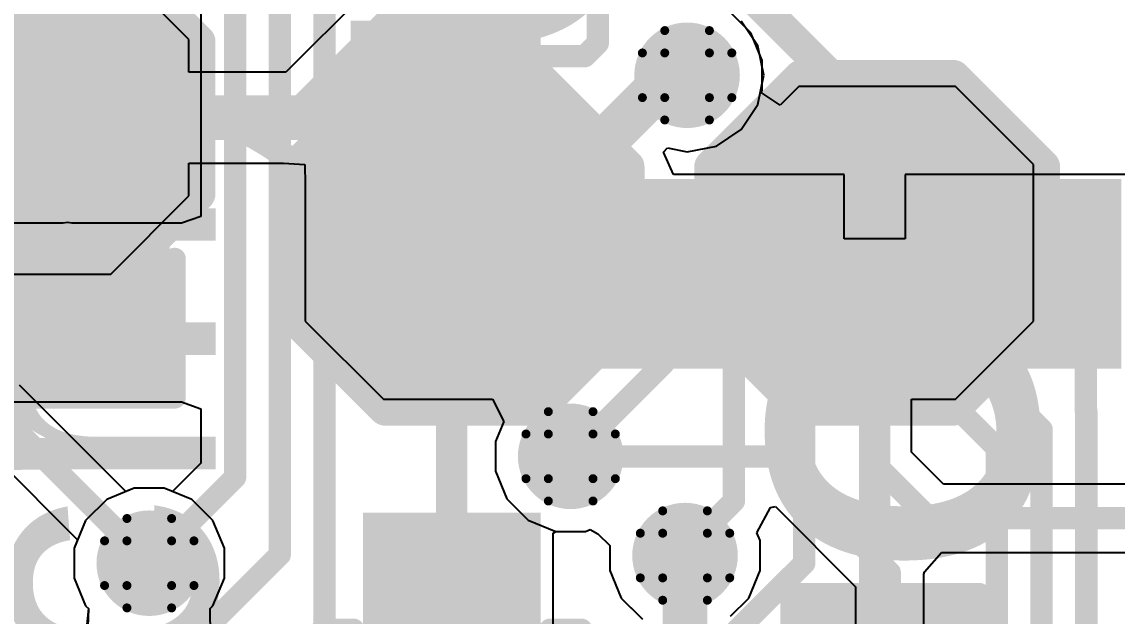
# Model space of a CAD drawing. Header units: inches. Extents: x -25 to 271, y -41 to 15.
# Drawn here: x 61.03 to 67.25, y -16.19 to -12.82 of the extents above; entities that cross this region are included whole.
import ezdxf

# ---------------------------------------------------------------- set-up
doc = ezdxf.new("R2010")
doc.units = ezdxf.units.IN
for name, color, linetype in [('Bottom Layer', 5, 'Continuous'), ('Bottom Overlay', 54, 'Continuous'), ('Bottom Paste', 16, 'Continuous'), ('Bottom Solder', 6, 'Continuous'), ('Dimensions', 6, 'Continuous'), ('Drill Drawing', 1, 'Continuous'), ('Top Glue Points', 56, 'Continuous'), ('Top Layer', 1, 'Continuous'), ('Top Overlay', 2, 'Continuous'), ('Top Paste', 8, 'Continuous'), ('Top Solder', 216, 'Continuous'), ('Via Holes', 16, 'Continuous')]:
    doc.layers.add(name, color=color, linetype=linetype)
doc.styles.add('Arial', font='', dxfattribs={"height": 0.2})
doc.styles.add('Arial_Bold', font='', dxfattribs={"height": 0.2})
doc.styles.get('Arial').set_extended_font_data('Arial')
doc.styles.get('Arial_Bold').set_extended_font_data('Arial', bold=True)

# ---------------------------------------------------------------- blocks, each defined once
blk = doc.blocks.new('CAP_0603_36')
at = {"layer": 'Top Layer'}
for points in [[(-0.381, 0.4445), (-0.381, -0.4445), (-1.143, -0.4445), (-1.143, 0.4445)], [(1.143, 0.4445), (1.143, -0.4445), (0.381, -0.4445), (0.381, 0.4445)]]:
    blk.add_hatch(color=1, dxfattribs=at).paths.add_polyline_path(points)
at = {"layer": 'Top Paste'}
for points in [[(-0.381, 0.4445), (-0.381, -0.4445), (-1.143, -0.4445), (-1.143, 0.4445)], [(1.143, 0.4445), (1.143, -0.4445), (0.381, -0.4445), (0.381, 0.4445)]]:
    blk.add_hatch(color=8, dxfattribs=at).paths.add_polyline_path(points)
at = {"layer": 'Top Solder'}
for points in [[(-0.321, 0.5045), (-0.321, -0.5045), (-1.203, -0.5045), (-1.203, 0.5045)], [(1.203, 0.5045), (1.203, -0.5045), (0.321, -0.5045), (0.321, 0.5045)]]:
    blk.add_hatch(color=216, dxfattribs=at).paths.add_polyline_path(points)
at = {"layer": 'Top Overlay', "const_width": 0.127}
for points in [[(-0.4572, 0.5334), (-1.2446, 0.5334)], [(-1.2446, -0.5334), (-1.2446, 0.5334)], [(1.2446, 0.5334), (0.4572, 0.5334)], [(1.2446, -0.5334), (1.2446, 0.5334)], [(-0.4572, -0.5334), (-1.2446, -0.5334)], [(1.2446, -0.5334), (0.4572, -0.5334)]]:
    blk.add_lwpolyline(points, dxfattribs=at)
at = {"layer": 'Top Overlay', "const_width": 0.0635}
for points in [[(-1.2764, 0.5334, 1), (-1.2128, 0.5334, 1)], [(-1.2764, 0.5334, 1), (-1.2128, 0.5334, 1)], [(-0.4889, 0.5334, 1), (-0.4254, 0.5334, 1)], [(0.4254, 0.5334, 1), (0.4889, 0.5334, 1)], [(1.2128, 0.5334, 1), (1.2764, 0.5334, 1)], [(1.2128, 0.5334, 1), (1.2764, 0.5334, 1)], [(-1.2764, -0.5334, 1), (-1.2128, -0.5334, 1)], [(-1.2764, -0.5334, 1), (-1.2128, -0.5334, 1)], [(-0.4889, -0.5334, 1), (-0.4254, -0.5334, 1)], [(0.4254, -0.5334, 1), (0.4889, -0.5334, 1)], [(1.2128, -0.5334, 1), (1.2764, -0.5334, 1)], [(1.2128, -0.5334, 1), (1.2764, -0.5334, 1)]]:
    blk.add_lwpolyline(points, format="xyb", close=True, dxfattribs=at)
blk = doc.blocks.new('CAP_0603_46')
at = {"layer": 'Top Layer'}
for points in [[(-0.381, 0.4445), (-0.381, -0.4445), (-1.143, -0.4445), (-1.143, 0.4445)], [(1.143, 0.4445), (1.143, -0.4445), (0.381, -0.4445), (0.381, 0.4445)]]:
    blk.add_hatch(color=1, dxfattribs=at).paths.add_polyline_path(points)
at = {"layer": 'Top Paste'}
for points in [[(-0.381, 0.4445), (-0.381, -0.4445), (-1.143, -0.4445), (-1.143, 0.4445)], [(1.143, 0.4445), (1.143, -0.4445), (0.381, -0.4445), (0.381, 0.4445)]]:
    blk.add_hatch(color=8, dxfattribs=at).paths.add_polyline_path(points)
at = {"layer": 'Top Solder'}
for points in [[(-0.321, 0.5045), (-0.321, -0.5045), (-1.203, -0.5045), (-1.203, 0.5045)], [(1.203, 0.5045), (1.203, -0.5045), (0.321, -0.5045), (0.321, 0.5045)]]:
    blk.add_hatch(color=216, dxfattribs=at).paths.add_polyline_path(points)
at = {"layer": 'Top Overlay', "const_width": 0.127}
for points in [[(-0.4572, 0.5334), (-1.2446, 0.5334)], [(-1.2446, -0.5334), (-1.2446, 0.5334)], [(1.2446, 0.5334), (0.4572, 0.5334)], [(1.2446, -0.5334), (1.2446, 0.5334)], [(-0.4572, -0.5334), (-1.2446, -0.5334)], [(1.2446, -0.5334), (0.4572, -0.5334)]]:
    blk.add_lwpolyline(points, dxfattribs=at)
at = {"layer": 'Top Overlay', "const_width": 0.0635}
for points in [[(-1.2764, 0.5334, 1), (-1.2128, 0.5334, 1)], [(-1.2764, 0.5334, 1), (-1.2128, 0.5334, 1)], [(-0.4889, 0.5334, 1), (-0.4254, 0.5334, 1)], [(0.4254, 0.5334, 1), (0.4889, 0.5334, 1)], [(1.2128, 0.5334, 1), (1.2764, 0.5334, 1)], [(1.2128, 0.5334, 1), (1.2764, 0.5334, 1)], [(-1.2764, -0.5334, 1), (-1.2128, -0.5334, 1)], [(-1.2764, -0.5334, 1), (-1.2128, -0.5334, 1)], [(-0.4889, -0.5334, 1), (-0.4254, -0.5334, 1)], [(0.4254, -0.5334, 1), (0.4889, -0.5334, 1)], [(1.2128, -0.5334, 1), (1.2764, -0.5334, 1)], [(1.2128, -0.5334, 1), (1.2764, -0.5334, 1)]]:
    blk.add_lwpolyline(points, format="xyb", close=True, dxfattribs=at)
blk = doc.blocks.new('SOD_323_56')
at = {"layer": 'Top Layer'}
for points in [[(-0.75, -0.45), (-1.55, -0.45), (-1.55, 0.45), (-0.75, 0.45)], [(1.55, -0.45), (0.75, -0.45), (0.75, 0.45), (1.55, 0.45)]]:
    blk.add_hatch(color=1, dxfattribs=at).paths.add_polyline_path(points)
at = {"layer": 'Top Overlay'}
for points in [[(-2.0066, 0.4826), (-0.9144, 0.4826), (-0.9144, 0.7874), (-2.0066, 0.7874)], [(-2.0066, -0.508), (-1.5748, -0.508), (-1.5748, 0.508), (-2.0066, 0.508)], [(-2.0066, -0.7874), (-0.9144, -0.7874), (-0.9144, -0.4826), (-2.0066, -0.4826)]]:
    blk.add_hatch(color=2, dxfattribs=at).paths.add_polyline_path(points)
at = {"layer": 'Top Paste'}
for points in [[(-0.75, -0.45), (-1.55, -0.45), (-1.55, 0.45), (-0.75, 0.45)], [(1.55, -0.45), (0.75, -0.45), (0.75, 0.45), (1.55, 0.45)]]:
    blk.add_hatch(color=8, dxfattribs=at).paths.add_polyline_path(points)
at = {"layer": 'Top Solder'}
for points in [[(-0.695, -0.505), (-1.605, -0.505), (-1.605, 0.505), (-0.695, 0.505)], [(1.605, -0.505), (0.695, -0.505), (0.695, 0.505), (1.605, 0.505)]]:
    blk.add_hatch(color=216, dxfattribs=at).paths.add_polyline_path(points)
at = {"layer": 'Top Overlay', "const_width": 0.127}
for points in [[(-0.9144, 0.7366), (0.9398, 0.7366)], [(0.9398, 0.7366), (0.9398, 0.5588)], [(0.9398, -0.5588), (0.9398, -0.7366)], [(-0.9144, -0.7366), (0.9398, -0.7366)]]:
    blk.add_lwpolyline(points, dxfattribs=at)
at = {"layer": 'Top Overlay', "const_width": 0.0635}
for points in [[(-0.9461, 0.7366, 1), (-0.8827, 0.7366, 1)], [(0.908, 0.7366, 1), (0.9715, 0.7366, 1)], [(0.908, 0.7366, 1), (0.9715, 0.7366, 1)], [(0.908, 0.5588, 1), (0.9715, 0.5588, 1)], [(0.908, -0.5588, 1), (0.9715, -0.5588, 1)], [(-0.9461, -0.7366, 1), (-0.8827, -0.7366, 1)], [(0.908, -0.7366, 1), (0.9715, -0.7366, 1)], [(0.908, -0.7366, 1), (0.9715, -0.7366, 1)]]:
    blk.add_lwpolyline(points, format="xyb", close=True, dxfattribs=at)
blk = doc.blocks.new('TEST_POINT_B_85')
at = {"layer": 'Bottom Layer'}
blk.add_hatch(color=5, dxfattribs=at).paths.add_polyline_path([(0.381, 0.762), (-0.381, 0.762), (-0.762, 0.381), (-0.762, -0.381), (-0.381, -0.762), (0.381, -0.762), (0.762, -0.381), (0.762, 0.381)])
at = {"layer": 'Bottom Paste'}
blk.add_hatch(color=16, dxfattribs=at).paths.add_polyline_path([(0.381, 0.762), (-0.381, 0.762), (-0.762, 0.381), (-0.762, -0.381), (-0.381, -0.762), (0.381, -0.762), (0.762, -0.381), (0.762, 0.381)])
at = {"layer": 'Bottom Solder'}
blk.add_hatch(color=6, dxfattribs=at).paths.add_polyline_path([(0.4318, 0.8636), (-0.4318, 0.8636), (-0.8636, 0.4318), (-0.8636, -0.4318), (-0.4318, -0.8636), (0.4318, -0.8636), (0.8636, -0.4318), (0.8636, 0.4318)])
at = {"layer": 'Bottom Overlay', "const_width": 0.2}
for points in [[(-0.4318, 0.9398), (-0.9398, 0.4318)], [(0.4318, 0.9398), (-0.4318, 0.9398)], [(0.9398, 0.4318), (0.4318, 0.9398)], [(-0.9398, 0.4318), (-0.9398, -0.4318)], [(0.9398, 0.4318), (0.9398, -0.4318)], [(-0.4318, -0.9398), (-0.9398, -0.4318)], [(0.9398, -0.4318), (0.4318, -0.9398)], [(0.4318, -0.9398), (-0.4318, -0.9398)]]:
    blk.add_lwpolyline(points, dxfattribs=at)
at = {"layer": 'Bottom Overlay', "const_width": 0.1}
for points in [[(-0.4818, 0.9398, 1), (-0.3818, 0.9398, 1)], [(-0.4818, 0.9398, 1), (-0.3818, 0.9398, 1)], [(0.3818, 0.9398, 1), (0.4818, 0.9398, 1)], [(0.3818, 0.9398, 1), (0.4818, 0.9398, 1)], [(-0.9898, 0.4318, 1), (-0.8898, 0.4318, 1)], [(-0.9898, 0.4318, 1), (-0.8898, 0.4318, 1)], [(0.8898, 0.4318, 1), (0.9898, 0.4318, 1)], [(0.8898, 0.4318, 1), (0.9898, 0.4318, 1)], [(-0.9898, -0.4318, 1), (-0.8898, -0.4318, 1)], [(-0.9898, -0.4318, 1), (-0.8898, -0.4318, 1)], [(0.8898, -0.4318, 1), (0.9898, -0.4318, 1)], [(0.8898, -0.4318, 1), (0.9898, -0.4318, 1)], [(-0.4818, -0.9398, 1), (-0.3818, -0.9398, 1)], [(-0.4818, -0.9398, 1), (-0.3818, -0.9398, 1)], [(0.3818, -0.9398, 1), (0.4818, -0.9398, 1)], [(0.3818, -0.9398, 1), (0.4818, -0.9398, 1)]]:
    blk.add_lwpolyline(points, format="xyb", close=True, dxfattribs=at)
blk = doc.blocks.new('QFN_56__7X7__125')
at = {"layer": 'Top Layer'}
for points in [[(3.0005, 0.3), (3.8755, 0.3), (3.8755, 0.1), (3.0005, 0.1)], [(3.0005, -0.1), (3.8755, -0.1), (3.8755, -0.3), (3.0005, -0.3)], [(3.0005, -0.5), (3.8755, -0.5), (3.8755, -0.7), (3.0005, -0.7)], [(3.0005, -0.9), (3.8755, -0.9), (3.8755, -1.1), (3.0005, -1.1)], [(3.0005, -1.3), (3.8755, -1.3), (3.8755, -1.5), (3.0005, -1.5)], [(3.0005, -1.7), (3.8755, -1.7), (3.8755, -1.9), (3.0005, -1.9)], [(3.0005, -2.1), (3.8755, -2.1), (3.8755, -2.3), (3.0005, -2.3)], [(3.0005, -2.5), (3.8755, -2.5), (3.8755, -2.7), (3.0005, -2.7)], [(2.1, -3.8755), (2.1, -3.0005), (2.3, -3.0005), (2.3, -3.8755)], [(2.5, -3.8755), (2.5, -3.0005), (2.7, -3.0005), (2.7, -3.8755)]]:
    blk.add_hatch(color=1, dxfattribs=at).paths.add_polyline_path(points)
at = {"layer": 'Top Paste'}
for points in [[(3.0005, 0.3), (3.8755, 0.3), (3.8755, 0.1), (3.0005, 0.1)], [(3.0005, -0.1), (3.8755, -0.1), (3.8755, -0.3), (3.0005, -0.3)], [(3.0005, -0.5), (3.8755, -0.5), (3.8755, -0.7), (3.0005, -0.7)], [(3.0005, -0.9), (3.8755, -0.9), (3.8755, -1.1), (3.0005, -1.1)], [(3.0005, -1.3), (3.8755, -1.3), (3.8755, -1.5), (3.0005, -1.5)], [(3.0005, -1.7), (3.8755, -1.7), (3.8755, -1.9), (3.0005, -1.9)], [(3.0005, -2.1), (3.8755, -2.1), (3.8755, -2.3), (3.0005, -2.3)], [(3.0005, -2.5), (3.8755, -2.5), (3.8755, -2.7), (3.0005, -2.7)], [(2.1, -3.8755), (2.1, -3.0005), (2.3, -3.0005), (2.3, -3.8755)], [(2.5, -3.8755), (2.5, -3.0005), (2.7, -3.0005), (2.7, -3.8755)]]:
    blk.add_hatch(color=8, dxfattribs=at).paths.add_polyline_path(points)
at = {"layer": 'Top Solder'}
for points in [[(2.8989, 0.4016), (3.9771, 0.4016), (3.9771, -0.0016), (2.8989, -0.0016)], [(2.8989, 0.0016), (3.9771, 0.0016), (3.9771, -0.4016), (2.8989, -0.4016)], [(2.8989, -0.3984), (3.9771, -0.3984), (3.9771, -0.8016), (2.8989, -0.8016)], [(2.8989, -0.7984), (3.9771, -0.7984), (3.9771, -1.2016), (2.8989, -1.2016)], [(2.8989, -1.1984), (3.9771, -1.1984), (3.9771, -1.6016), (2.8989, -1.6016)], [(2.8989, -1.5984), (3.9771, -1.5984), (3.9771, -2.0016), (2.8989, -2.0016)], [(2.8989, -1.9984), (3.9771, -1.9984), (3.9771, -2.4016), (2.8989, -2.4016)], [(2.8989, -2.3984), (3.9771, -2.3984), (3.9771, -2.8016), (2.8989, -2.8016)], [(1.9984, -3.9771), (1.9984, -2.8989), (2.4016, -2.8989), (2.4016, -3.9771)], [(2.3984, -3.9771), (2.3984, -2.8989), (2.8016, -2.8989), (2.8016, -3.9771)]]:
    blk.add_hatch(color=216, dxfattribs=at).paths.add_polyline_path(points)
at = {"layer": 'Top Overlay', "const_width": 0.2}
for points in [[(3.5, -3.5), (3.5, -3)], [(3.5, -3.5), (3, -3.5)]]:
    blk.add_lwpolyline(points, dxfattribs=at)
at = {"layer": 'Top Overlay', "const_width": 0.1}
for points in [[(3.45, -3, 1), (3.55, -3, 1)], [(2.95, -3.5, 1), (3.05, -3.5, 1)], [(3.45, -3.5, 1), (3.55, -3.5, 1)], [(3.45, -3.5, 1), (3.55, -3.5, 1)]]:
    blk.add_lwpolyline(points, format="xyb", close=True, dxfattribs=at)
blk = doc.blocks.new('TEST_POINT_B_132')
at = {"layer": 'Bottom Layer'}
blk.add_hatch(color=5, dxfattribs=at).paths.add_polyline_path([(0.381, 0.762), (-0.381, 0.762), (-0.762, 0.381), (-0.762, -0.381), (-0.381, -0.762), (0.381, -0.762), (0.762, -0.381), (0.762, 0.381)])
at = {"layer": 'Bottom Paste'}
blk.add_hatch(color=16, dxfattribs=at).paths.add_polyline_path([(0.381, 0.762), (-0.381, 0.762), (-0.762, 0.381), (-0.762, -0.381), (-0.381, -0.762), (0.381, -0.762), (0.762, -0.381), (0.762, 0.381)])
at = {"layer": 'Bottom Solder'}
blk.add_hatch(color=6, dxfattribs=at).paths.add_polyline_path([(0.4318, 0.8636), (-0.4318, 0.8636), (-0.8636, 0.4318), (-0.8636, -0.4318), (-0.4318, -0.8636), (0.4318, -0.8636), (0.8636, -0.4318), (0.8636, 0.4318)])
at = {"layer": 'Bottom Overlay', "const_width": 0.2}
for points in [[(-0.4318, 0.9398), (-0.9398, 0.4318)], [(0.4318, 0.9398), (-0.4318, 0.9398)], [(0.9398, 0.4318), (0.4318, 0.9398)], [(-0.9398, 0.4318), (-0.9398, -0.4318)], [(0.9398, 0.4318), (0.9398, -0.4318)], [(-0.4318, -0.9398), (-0.9398, -0.4318)], [(0.9398, -0.4318), (0.4318, -0.9398)], [(0.4318, -0.9398), (-0.4318, -0.9398)]]:
    blk.add_lwpolyline(points, dxfattribs=at)
at = {"layer": 'Bottom Overlay', "const_width": 0.1}
for points in [[(-0.4818, 0.9398, 1), (-0.3818, 0.9398, 1)], [(-0.4818, 0.9398, 1), (-0.3818, 0.9398, 1)], [(0.3818, 0.9398, 1), (0.4818, 0.9398, 1)], [(0.3818, 0.9398, 1), (0.4818, 0.9398, 1)], [(-0.9898, 0.4318, 1), (-0.8898, 0.4318, 1)], [(-0.9898, 0.4318, 1), (-0.8898, 0.4318, 1)], [(0.8898, 0.4318, 1), (0.9898, 0.4318, 1)], [(0.8898, 0.4318, 1), (0.9898, 0.4318, 1)], [(-0.9898, -0.4318, 1), (-0.8898, -0.4318, 1)], [(-0.9898, -0.4318, 1), (-0.8898, -0.4318, 1)], [(0.8898, -0.4318, 1), (0.9898, -0.4318, 1)], [(0.8898, -0.4318, 1), (0.9898, -0.4318, 1)], [(-0.4818, -0.9398, 1), (-0.3818, -0.9398, 1)], [(-0.4818, -0.9398, 1), (-0.3818, -0.9398, 1)], [(0.3818, -0.9398, 1), (0.4818, -0.9398, 1)], [(0.3818, -0.9398, 1), (0.4818, -0.9398, 1)]]:
    blk.add_lwpolyline(points, format="xyb", close=True, dxfattribs=at)
blk = doc.blocks.new('TEST_POINT_B_133')
at = {"layer": 'Bottom Layer'}
blk.add_hatch(color=5, dxfattribs=at).paths.add_polyline_path([(0.381, 0.762), (-0.381, 0.762), (-0.762, 0.381), (-0.762, -0.381), (-0.381, -0.762), (0.381, -0.762), (0.762, -0.381), (0.762, 0.381)])
at = {"layer": 'Bottom Paste'}
blk.add_hatch(color=16, dxfattribs=at).paths.add_polyline_path([(0.381, 0.762), (-0.381, 0.762), (-0.762, 0.381), (-0.762, -0.381), (-0.381, -0.762), (0.381, -0.762), (0.762, -0.381), (0.762, 0.381)])
at = {"layer": 'Bottom Solder'}
blk.add_hatch(color=6, dxfattribs=at).paths.add_polyline_path([(0.4318, 0.8636), (-0.4318, 0.8636), (-0.8636, 0.4318), (-0.8636, -0.4318), (-0.4318, -0.8636), (0.4318, -0.8636), (0.8636, -0.4318), (0.8636, 0.4318)])
at = {"layer": 'Bottom Overlay', "const_width": 0.2}
for points in [[(-0.4318, 0.9398), (-0.9398, 0.4318)], [(0.4318, 0.9398), (-0.4318, 0.9398)], [(0.9398, 0.4318), (0.4318, 0.9398)], [(-0.9398, 0.4318), (-0.9398, -0.4318)], [(0.9398, 0.4318), (0.9398, -0.4318)], [(-0.4318, -0.9398), (-0.9398, -0.4318)], [(0.9398, -0.4318), (0.4318, -0.9398)], [(0.4318, -0.9398), (-0.4318, -0.9398)]]:
    blk.add_lwpolyline(points, dxfattribs=at)
at = {"layer": 'Bottom Overlay', "const_width": 0.1}
for points in [[(-0.4818, 0.9398, 1), (-0.3818, 0.9398, 1)], [(-0.4818, 0.9398, 1), (-0.3818, 0.9398, 1)], [(0.3818, 0.9398, 1), (0.4818, 0.9398, 1)], [(0.3818, 0.9398, 1), (0.4818, 0.9398, 1)], [(-0.9898, 0.4318, 1), (-0.8898, 0.4318, 1)], [(-0.9898, 0.4318, 1), (-0.8898, 0.4318, 1)], [(0.8898, 0.4318, 1), (0.9898, 0.4318, 1)], [(0.8898, 0.4318, 1), (0.9898, 0.4318, 1)], [(-0.9898, -0.4318, 1), (-0.8898, -0.4318, 1)], [(-0.9898, -0.4318, 1), (-0.8898, -0.4318, 1)], [(0.8898, -0.4318, 1), (0.9898, -0.4318, 1)], [(0.8898, -0.4318, 1), (0.9898, -0.4318, 1)], [(-0.4818, -0.9398, 1), (-0.3818, -0.9398, 1)], [(-0.4818, -0.9398, 1), (-0.3818, -0.9398, 1)], [(0.3818, -0.9398, 1), (0.4818, -0.9398, 1)], [(0.3818, -0.9398, 1), (0.4818, -0.9398, 1)]]:
    blk.add_lwpolyline(points, format="xyb", close=True, dxfattribs=at)

msp = doc.modelspace()

# ---------------------------------------------------------------- hatches: boundary and pattern name
at = {"layer": 'Bottom Layer'}
h = msp.add_hatch(color=5, dxfattribs=at)
edge = h.paths.add_edge_path()
edge.add_arc((64.8071, -13.119), 0.3, 0, 360)
h = msp.add_hatch(color=5, dxfattribs=at)
edge = h.paths.add_edge_path()
edge.add_arc((64.1454, -15.2855), 0.3, 0, 360)
h = msp.add_hatch(color=5, dxfattribs=at)
edge = h.paths.add_edge_path()
edge.add_arc((64.7954, -15.8496), 0.3, 0, 360)
h = msp.add_hatch(color=5, dxfattribs=at)
edge = h.paths.add_edge_path()
edge.add_arc((61.7504, -15.8931), 0.3, 0, 360)
at = {"layer": 'Top Glue Points'}
msp.add_hatch(color=56, dxfattribs=at).paths.add_polyline_path([(61.0916, -13.5062), (61.0916, -13.906), (61.6915, -13.906), (61.6915, -13.5062)])
at = {"layer": 'Top Layer'}
h = msp.add_hatch(color=1, dxfattribs=at)
edge = h.paths.add_edge_path()
edge.add_arc((64.8071, -13.119), 0.3, 0, 360)
msp.add_hatch(color=1, dxfattribs=at).paths.add_polyline_path([(62.992, -13.6398), (63.881, -13.6398), (63.881, -13.3096), (62.992, -13.3096)])
h = msp.add_hatch(color=1, dxfattribs=at)
edge = h.paths.add_edge_path()
edge.add_arc((64.1454, -15.2855), 0.3, 0, 360)
h = msp.add_hatch(color=1, dxfattribs=at)
edge = h.paths.add_edge_path()
edge.add_arc((64.7954, -15.8496), 0.3, 0, 360)
h = msp.add_hatch(color=1, dxfattribs=at)
edge = h.paths.add_edge_path()
edge.add_arc((61.7504, -15.8931), 0.3, 0, 360)
at = {"layer": 'Via Holes'}
h = msp.add_hatch(color=7, dxfattribs=at)
edge = h.paths.add_edge_path()
edge.add_arc((64.8071, -13.119), 0.15, 0, 360)
h = msp.add_hatch(color=7, dxfattribs=at)
edge = h.paths.add_edge_path()
edge.add_arc((64.1454, -15.2855), 0.15, 0, 360)
h = msp.add_hatch(color=7, dxfattribs=at)
edge = h.paths.add_edge_path()
edge.add_arc((61.7504, -15.8931), 0.15, 0, 360)
h = msp.add_hatch(color=7, dxfattribs=at)
edge = h.paths.add_edge_path()
edge.add_arc((64.7954, -15.8496), 0.15, 0, 360)

# ---------------------------------------------------------------- linework, layer by layer
at = {"layer": 'Bottom Layer'}
for p, q in [((63.3085, -12.3195), (62.5265, -13.1014)), ((61.976, -12.9159), (61.6532, -12.5931)), ((65.169, -12.8771), (65.0489, -12.757)), ((65.2341, -13.0341), (65.169, -12.8771)), ((61.976, -13.1014), (61.976, -12.9159)), ((65.2341, -13.204), (65.2341, -13.0341)), ((62.5265, -13.1014), (61.976, -13.1014)), ((65.4431, -13.1826), (65.336, -13.2897)), ((66.3321, -13.1826), (65.4431, -13.1826)), ((66.7766, -13.6271), (66.3321, -13.1826)), ((65.2283, -13.2178), (65.2341, -13.204)), ((65.336, -13.2897), (65.2283, -13.2178)), ((61.976, -13.8049), (61.976, -13.6194)), ((61.976, -13.6194), (62.5126, -13.6194)), ((62.5126, -13.6194), (62.634, -13.627)), ((62.634, -13.627), (62.6364, -13.7395)), ((66.7766, -14.5161), (66.7766, -13.6271)), ((62.6364, -13.7395), (62.6364, -14.5161)), ((61.5315, -14.2494), (61.976, -13.8049)), ((60.6425, -14.2494), (61.5315, -14.2494)), ((62.6364, -14.5161), (63.0809, -14.9606)), ((66.3321, -14.9606), (66.7766, -14.5161)), ((61.6179, -15.4858), (61.0121, -14.8801)), ((63.0809, -14.9606), (63.7005, -14.9606)), ((63.7005, -14.9606), (63.7652, -15.0876)), ((66.0818, -15.2611), (66.0818, -14.9606)), ((66.0818, -14.9606), (66.3321, -14.9606)), ((63.7652, -15.0876), (63.7184, -15.2005)), ((60.7943, -15.2117), (61.3432, -15.7605)), ((63.7184, -15.2005), (63.7184, -15.3704)), ((66.2637, -15.4431), (66.0818, -15.2611)), ((63.7184, -15.3704), (63.7834, -15.5273)), ((61.6655, -15.4661), (61.6179, -15.4858)), ((61.8354, -15.4661), (61.6655, -15.4661)), ((61.9923, -15.5311), (61.8354, -15.4661)), ((68.6501, -15.4431), (66.2637, -15.4431)), ((62.1124, -15.6512), (61.9923, -15.5311)), ((63.7834, -15.5273), (63.9036, -15.6475)), ((65.2043, -15.721), (65.2818, -15.5762)), ((65.2818, -15.5762), (65.3087, -15.5708)), ((65.3087, -15.5708), (65.7645, -16.0266)), ((62.1774, -15.8082), (62.1124, -15.6512)), ((63.9036, -15.6475), (64.0605, -15.7125)), ((64.0605, -15.7125), (64.2304, -15.7125)), ((64.2304, -15.7125), (64.2572, -15.7014)), ((64.2572, -15.7014), (64.3, -15.7258)), ((64.3, -15.7258), (64.3684, -15.7928)), ((65.2224, -15.7647), (65.2043, -15.721)), ((61.3432, -15.7605), (61.3234, -15.8082)), ((61.3234, -15.8082), (61.3234, -15.978)), ((62.1774, -15.978), (62.1774, -15.8082)), ((64.3684, -15.7928), (64.3684, -15.9345)), ((65.2224, -15.9345), (65.2224, -15.7647)), ((66.156, -15.9424), (66.2524, -15.8315)), ((66.2524, -15.8315), (68.6501, -15.8315)), ((64.3684, -15.9345), (64.4334, -16.0915)), ((65.1574, -16.0915), (65.2224, -15.9345)), ((61.3234, -15.978), (61.3885, -16.135)), ((62.1124, -16.135), (62.1774, -15.978)), ((66.153, -15.955), (66.156, -15.9424)), ((66.153, -18.6337), (66.153, -15.955)), ((65.7645, -16.0266), (65.7645, -18.5532)), ((64.4334, -16.0915), (64.5364, -16.1945)), ((65.0544, -16.1945), (65.1574, -16.0915)), ((61.3885, -16.135), (61.4049, -16.1514)), ((61.4049, -16.1514), (61.3995, -16.3036)), ((62.0962, -16.1512), (62.1124, -16.135)), ((62.0987, -16.3087), (62.0962, -16.1512))]:
    msp.add_line(p, q, dxfattribs=at)
for points, const_width in [([(62.6338, -13.3604), (63.4916, -12.5026)], 0.254), ([(64.0656, -13.7668), (64.7134, -13.119)], 0.254), ([(64.7134, -13.119), (64.8071, -13.119)], 0.254), ([(61.1886, -13.3604), (62.6338, -13.3604)], 0.254), ([(63.5254, -13.7668), (64.0656, -13.7668)], 0.254), ([(63.5254, -14.0716), (63.5254, -13.7668)], 0.127), ([(65.8876, -15.3416), (65.8876, -14.0716)], 0.127), ([(60.8748, -15.0174), (61.7504, -15.8931)], 0.127), ([(64.1454, -15.2855), (65.2981, -15.2855)], 0.127), ([(65.2981, -15.2855), (65.9587, -15.9461)], 0.127), ([(65.8876, -15.3416), (66.1833, -15.6373)], 0.127), ([(66.1833, -15.6373), (69.0318, -15.6373)], 0.127), ([(64.7954, -16.7531), (64.7954, -15.8496)], 0.254), ([(65.9587, -18.6337), (65.9587, -15.9461)], 0.127)]:
    msp.add_lwpolyline(points, dxfattribs=dict(at, const_width=const_width))
for points, const_width in [([(64.6499, -13.119, 1), (64.7769, -13.119, 1)], 0.127), ([(64.6499, -13.119, 1), (64.7769, -13.119, 1)], 0.127), ([(64.7436, -13.119, 1), (64.8706, -13.119, 1)], 0.127), ([(61.1251, -13.3604, 1), (61.2521, -13.3604, 1)], 0.127), ([(62.5703, -13.3604, 1), (62.6973, -13.3604, 1)], 0.127), ([(62.5703, -13.3604, 1), (62.6973, -13.3604, 1)], 0.127), ([(63.4619, -13.7668, 1), (63.5889, -13.7668, 1)], 0.127), ([(64.0021, -13.7668, 1), (64.1291, -13.7668, 1)], 0.127), ([(64.0021, -13.7668, 1), (64.1291, -13.7668, 1)], 0.127), ([(63.4937, -13.7668, 1), (63.5572, -13.7668, 1)], 0.0635), ([(63.4937, -14.0716, 1), (63.5572, -14.0716, 1)], 0.0635), ([(65.8559, -14.0716, 1), (65.9193, -14.0716, 1)], 0.0635), ([(64.1137, -15.2855, 1), (64.1772, -15.2855, 1)], 0.0635), ([(65.2663, -15.2855, 1), (65.3298, -15.2855, 1)], 0.0635), ([(65.2663, -15.2855, 1), (65.3298, -15.2855, 1)], 0.0635), ([(65.8559, -15.3416, 1), (65.9193, -15.3416, 1)], 0.0635), ([(65.8559, -15.3416, 1), (65.9193, -15.3416, 1)], 0.0635), ([(66.1515, -15.6373, 1), (66.215, -15.6373, 1)], 0.0635), ([(66.1515, -15.6373, 1), (66.215, -15.6373, 1)], 0.0635), ([(64.7319, -15.8496, 1), (64.8589, -15.8496, 1)], 0.127), ([(61.7187, -15.8931, 1), (61.7822, -15.8931, 1)], 0.0635), ([(65.927, -15.9461, 1), (65.9905, -15.9461, 1)], 0.0635), ([(65.927, -15.9461, 1), (65.9905, -15.9461, 1)], 0.0635)]:
    msp.add_lwpolyline(points, format="xyb", close=True, dxfattribs=dict(at, const_width=const_width))
at = {"layer": 'Drill Drawing', "const_width": 0.0508}
for points in [[(64.6801, -12.992), (64.6801, -12.865)], [(64.6801, -12.865), (64.9341, -12.865)], [(64.9341, -12.992), (64.9341, -12.865)], [(64.5531, -13.246), (64.5531, -12.992)], [(64.5531, -12.992), (64.6801, -12.992)], [(64.9341, -12.992), (65.0611, -12.992)], [(65.0611, -13.246), (65.0611, -12.992)], [(64.5531, -13.246), (64.6801, -13.246)], [(64.6801, -13.373), (64.6801, -13.246)], [(64.9341, -13.246), (65.0611, -13.246)], [(64.9341, -13.373), (64.9341, -13.246)], [(64.6801, -13.373), (64.9341, -13.373)], [(64.0184, -15.1585), (64.0184, -15.0315)], [(64.0184, -15.0315), (64.2724, -15.0315)], [(64.2724, -15.1585), (64.2724, -15.0315)], [(63.8914, -15.4125), (63.8914, -15.1585)], [(63.8914, -15.1585), (64.0184, -15.1585)], [(64.2724, -15.1585), (64.3994, -15.1585)], [(64.3994, -15.4125), (64.3994, -15.1585)], [(63.8914, -15.4125), (64.0184, -15.4125)], [(64.0184, -15.5395), (64.0184, -15.4125)], [(64.2724, -15.4125), (64.3994, -15.4125)], [(64.2724, -15.5395), (64.2724, -15.4125)], [(64.0184, -15.5395), (64.2724, -15.5395)], [(61.6234, -15.7661), (61.6234, -15.6391)], [(61.6234, -15.6391), (61.8774, -15.6391)], [(61.8774, -15.7661), (61.8774, -15.6391)], [(64.6684, -15.7226), (64.6684, -15.5956)], [(64.6684, -15.5956), (64.9224, -15.5956)], [(64.9224, -15.7226), (64.9224, -15.5956)], [(61.4964, -16.0201), (61.4964, -15.7661)], [(61.4964, -15.7661), (61.6234, -15.7661)], [(61.8774, -15.7661), (62.0044, -15.7661)], [(62.0044, -16.0201), (62.0044, -15.7661)], [(64.5414, -15.9766), (64.5414, -15.7226)], [(64.5414, -15.7226), (64.6684, -15.7226)], [(64.9224, -15.7226), (65.0494, -15.7226)], [(65.0494, -15.9766), (65.0494, -15.7226)], [(61.4964, -16.0201), (61.6234, -16.0201)], [(61.6234, -16.1471), (61.6234, -16.0201)], [(61.8774, -16.0201), (62.0044, -16.0201)], [(61.8774, -16.1471), (61.8774, -16.0201)], [(64.5414, -15.9766), (64.6684, -15.9766)], [(64.6684, -16.1036), (64.6684, -15.9766)], [(64.9224, -15.9766), (65.0494, -15.9766)], [(64.9224, -16.1036), (64.9224, -15.9766)], [(64.6684, -16.1036), (64.9224, -16.1036)], [(61.6234, -16.1471), (61.8774, -16.1471)]]:
    msp.add_lwpolyline(points, dxfattribs=at)
at = {"layer": 'Drill Drawing', "const_width": 0.0254}
for points in [[(64.6674, -12.865, 1), (64.6928, -12.865, 1)], [(64.6674, -12.865, 1), (64.6928, -12.865, 1)], [(64.9214, -12.865, 1), (64.9468, -12.865, 1)], [(64.9214, -12.865, 1), (64.9468, -12.865, 1)], [(64.5404, -12.992, 1), (64.5658, -12.992, 1)], [(64.5404, -12.992, 1), (64.5658, -12.992, 1)], [(64.6674, -12.992, 1), (64.6928, -12.992, 1)], [(64.6674, -12.992, 1), (64.6928, -12.992, 1)], [(64.9214, -12.992, 1), (64.9468, -12.992, 1)], [(64.9214, -12.992, 1), (64.9468, -12.992, 1)], [(65.0484, -12.992, 1), (65.0738, -12.992, 1)], [(65.0484, -12.992, 1), (65.0738, -12.992, 1)], [(64.5404, -13.246, 1), (64.5658, -13.246, 1)], [(64.5404, -13.246, 1), (64.5658, -13.246, 1)], [(64.6674, -13.246, 1), (64.6928, -13.246, 1)], [(64.6674, -13.246, 1), (64.6928, -13.246, 1)], [(64.9214, -13.246, 1), (64.9468, -13.246, 1)], [(64.9214, -13.246, 1), (64.9468, -13.246, 1)], [(65.0484, -13.246, 1), (65.0738, -13.246, 1)], [(65.0484, -13.246, 1), (65.0738, -13.246, 1)], [(64.6674, -13.373, 1), (64.6928, -13.373, 1)], [(64.6674, -13.373, 1), (64.6928, -13.373, 1)], [(64.9214, -13.373, 1), (64.9468, -13.373, 1)], [(64.9214, -13.373, 1), (64.9468, -13.373, 1)], [(64.0057, -15.0315, 1), (64.0311, -15.0315, 1)], [(64.0057, -15.0315, 1), (64.0311, -15.0315, 1)], [(64.2597, -15.0315, 1), (64.2851, -15.0315, 1)], [(64.2597, -15.0315, 1), (64.2851, -15.0315, 1)], [(63.8787, -15.1585, 1), (63.9041, -15.1585, 1)], [(63.8787, -15.1585, 1), (63.9041, -15.1585, 1)], [(64.0057, -15.1585, 1), (64.0311, -15.1585, 1)], [(64.0057, -15.1585, 1), (64.0311, -15.1585, 1)], [(64.2597, -15.1585, 1), (64.2851, -15.1585, 1)], [(64.2597, -15.1585, 1), (64.2851, -15.1585, 1)], [(64.3867, -15.1585, 1), (64.4121, -15.1585, 1)], [(64.3867, -15.1585, 1), (64.4121, -15.1585, 1)], [(63.8787, -15.4125, 1), (63.9041, -15.4125, 1)], [(63.8787, -15.4125, 1), (63.9041, -15.4125, 1)], [(64.0057, -15.4125, 1), (64.0311, -15.4125, 1)], [(64.0057, -15.4125, 1), (64.0311, -15.4125, 1)], [(64.2597, -15.4125, 1), (64.2851, -15.4125, 1)], [(64.2597, -15.4125, 1), (64.2851, -15.4125, 1)], [(64.3867, -15.4125, 1), (64.4121, -15.4125, 1)], [(64.3867, -15.4125, 1), (64.4121, -15.4125, 1)], [(64.0057, -15.5395, 1), (64.0311, -15.5395, 1)], [(64.0057, -15.5395, 1), (64.0311, -15.5395, 1)], [(64.2597, -15.5395, 1), (64.2851, -15.5395, 1)], [(64.2597, -15.5395, 1), (64.2851, -15.5395, 1)], [(61.6107, -15.6391, 1), (61.6361, -15.6391, 1)], [(61.6107, -15.6391, 1), (61.6361, -15.6391, 1)], [(61.8647, -15.6391, 1), (61.8901, -15.6391, 1)], [(61.8647, -15.6391, 1), (61.8901, -15.6391, 1)], [(64.6557, -15.5956, 1), (64.6811, -15.5956, 1)], [(64.6557, -15.5956, 1), (64.6811, -15.5956, 1)], [(64.9097, -15.5956, 1), (64.9351, -15.5956, 1)], [(64.9097, -15.5956, 1), (64.9351, -15.5956, 1)], [(61.4837, -15.7661, 1), (61.5091, -15.7661, 1)], [(61.4837, -15.7661, 1), (61.5091, -15.7661, 1)], [(61.6107, -15.7661, 1), (61.6361, -15.7661, 1)], [(61.6107, -15.7661, 1), (61.6361, -15.7661, 1)], [(61.8647, -15.7661, 1), (61.8901, -15.7661, 1)], [(61.8647, -15.7661, 1), (61.8901, -15.7661, 1)], [(61.9917, -15.7661, 1), (62.0171, -15.7661, 1)], [(61.9917, -15.7661, 1), (62.0171, -15.7661, 1)], [(64.5287, -15.7226, 1), (64.5541, -15.7226, 1)], [(64.5287, -15.7226, 1), (64.5541, -15.7226, 1)], [(64.6557, -15.7226, 1), (64.6811, -15.7226, 1)], [(64.6557, -15.7226, 1), (64.6811, -15.7226, 1)], [(64.9097, -15.7226, 1), (64.9351, -15.7226, 1)], [(64.9097, -15.7226, 1), (64.9351, -15.7226, 1)], [(65.0367, -15.7226, 1), (65.0621, -15.7226, 1)], [(65.0367, -15.7226, 1), (65.0621, -15.7226, 1)], [(61.4837, -16.0201, 1), (61.5091, -16.0201, 1)], [(61.4837, -16.0201, 1), (61.5091, -16.0201, 1)], [(61.6107, -16.0201, 1), (61.6361, -16.0201, 1)], [(61.6107, -16.0201, 1), (61.6361, -16.0201, 1)], [(61.8647, -16.0201, 1), (61.8901, -16.0201, 1)], [(61.8647, -16.0201, 1), (61.8901, -16.0201, 1)], [(61.9917, -16.0201, 1), (62.0171, -16.0201, 1)], [(61.9917, -16.0201, 1), (62.0171, -16.0201, 1)], [(64.5287, -15.9766, 1), (64.5541, -15.9766, 1)], [(64.5287, -15.9766, 1), (64.5541, -15.9766, 1)], [(64.6557, -15.9766, 1), (64.6811, -15.9766, 1)], [(64.6557, -15.9766, 1), (64.6811, -15.9766, 1)], [(64.9097, -15.9766, 1), (64.9351, -15.9766, 1)], [(64.9097, -15.9766, 1), (64.9351, -15.9766, 1)], [(65.0367, -15.9766, 1), (65.0621, -15.9766, 1)], [(65.0367, -15.9766, 1), (65.0621, -15.9766, 1)], [(64.6557, -16.1036, 1), (64.6811, -16.1036, 1)], [(64.6557, -16.1036, 1), (64.6811, -16.1036, 1)], [(64.9097, -16.1036, 1), (64.9351, -16.1036, 1)], [(64.9097, -16.1036, 1), (64.9351, -16.1036, 1)], [(61.6107, -16.1471, 1), (61.6361, -16.1471, 1)], [(61.6107, -16.1471, 1), (61.6361, -16.1471, 1)], [(61.8647, -16.1471, 1), (61.8901, -16.1471, 1)], [(61.8647, -16.1471, 1), (61.8901, -16.1471, 1)]]:
    msp.add_lwpolyline(points, format="xyb", close=True, dxfattribs=at)
at = {"layer": 'Top Layer'}
for p, q in [((62.0437, -12.3753), (62.0437, -13.9211)), ((65.2093, -12.9524), (65.1149, -12.8112)), ((65.2424, -13.119), (65.2093, -12.9524)), ((65.2093, -13.2856), (65.2424, -13.119)), ((65.1149, -13.4269), (65.2093, -13.2856)), ((64.9737, -13.5212), (65.1149, -13.4269)), ((64.6735, -13.557), (64.6959, -13.5323)), ((64.7298, -13.684), (64.6735, -13.557)), ((64.6959, -13.5323), (64.8071, -13.5544)), ((64.8071, -13.5544), (64.9737, -13.5212)), ((65.7001, -13.684), (64.7298, -13.684)), ((65.7001, -14.0486), (65.7001, -13.684)), ((69.3001, -13.684), (66.0461, -13.684)), ((66.0461, -13.684), (66.0461, -14.0486)), ((62.0437, -13.9211), (61.9328, -13.9601)), ((61.2601, -13.9601), (60.8301, -13.9601)), ((61.2851, -13.9551), (61.2601, -13.9601)), ((61.3101, -13.9601), (61.2851, -13.9551)), ((61.9167, -13.9601), (61.3101, -13.9601)), ((61.9328, -13.9601), (61.9167, -13.9601)), ((66.0461, -14.0486), (65.7001, -14.0486)), ((60.7898, -14.9761), (61.9167, -14.9761)), ((61.9167, -14.9761), (61.9328, -14.9761)), ((61.9328, -14.9761), (62.0437, -15.0151)), ((62.0437, -15.0151), (62.0437, -15.3252)), ((62.0437, -15.3252), (61.883, -15.4858)), ((61.6655, -15.4661), (61.5086, -15.5311)), ((61.8354, -15.4661), (61.6655, -15.4661)), ((61.883, -15.4858), (61.8354, -15.4661)), ((61.5086, -15.5311), (61.3885, -15.6512)), ((61.3885, -15.6512), (61.3234, -15.8082)), ((64.0465, -15.7218), (64.0605, -15.7125)), ((64.0465, -16.5883), (64.0465, -15.7218)), ((64.0605, -15.7125), (64.2304, -15.7125)), ((64.2304, -15.7125), (64.2572, -15.7014)), ((64.2572, -15.7014), (64.3, -15.7258)), ((64.3, -15.7258), (64.3684, -15.7928)), ((61.3234, -15.8082), (61.3234, -15.978)), ((64.3684, -15.7928), (64.3684, -15.9345)), ((64.3684, -15.9345), (64.4334, -16.0915)), ((61.3234, -15.978), (61.3885, -16.135)), ((64.4334, -16.0915), (64.5535, -16.2116)), ((61.3885, -16.135), (61.4049, -16.1514)), ((61.4049, -16.1514), (61.3885, -16.3146))]:
    msp.add_line(p, q, dxfattribs=at)
for points, const_width in [([(62.2379, -15.4057), (62.2379, -12.3753)], 0.127), ([(64.8536, -12.3518), (65.8734, -13.3716)], 0.1778), ([(64.2996, -12.9361), (64.2996, -12.5106)], 0.127), ([(62.4919, -15.8453), (62.4919, -12.5536)], 0.127), ([(62.7459, -16.2712), (62.7459, -12.6847)], 0.127), ([(64.2252, -13.0105), (64.2996, -12.9361)], 0.127), ([(63.4351, -13.0105), (64.2252, -13.0105)], 0.127), ([(64.2731, -13.5779), (64.732, -13.119)], 0.127), ([(64.732, -13.119), (64.8071, -13.119)], 0.127), ([(65.8734, -16.6264), (65.8734, -13.3716)], 0.1778), ([(63.4351, -13.4102), (63.4582, -13.4102)], 0.1778), ([(63.4582, -13.4102), (63.4695, -13.4216)], 0.1778), ([(63.4695, -16.0613), (63.4695, -13.4216)], 0.1778), ([(64.2731, -14.2485), (64.2731, -13.5779)], 0.127), ([(61.2089, -14.2903), (61.2851, -14.2141)], 0.254), ([(59.944, -14.2903), (61.2089, -14.2903)], 0.254), ([(64.6513, -14.2703), (64.6731, -14.2485)], 0.127), ([(64.6731, -14.7578), (64.6731, -14.2485)], 0.127), ([(65.0735, -15.5392), (65.0735, -14.2485)], 0.127), ([(65.4731, -15.8931), (65.4731, -14.2485)], 0.127), ([(66.2731, -14.9435), (66.2731, -14.2485)], 0.127), ([(66.6732, -14.9842), (66.6732, -14.2485)], 0.127), ([(67.0732, -15.025), (67.0732, -14.2485)], 0.127), ([(64.1454, -15.2855), (64.6731, -14.7578)], 0.127), ([(66.2731, -14.9435), (66.5683, -15.2387)], 0.127), ([(66.6732, -14.9842), (66.8223, -15.1333)], 0.127), ([(67.0732, -15.025), (67.0763, -15.0281)], 0.127), ([(67.0763, -22.1437), (67.0763, -15.0281)], 0.127), ([(66.8223, -22.9921), (66.8223, -15.1333)], 0.127), ([(66.5683, -21.4041), (66.5683, -15.2387)], 0.127), ([(61.7504, -15.8931), (62.2379, -15.4057)], 0.127), ([(64.7954, -15.8173), (65.0735, -15.5392)], 0.127), ([(61.7108, -16.6264), (62.4919, -15.8453)], 0.127), ([(64.7954, -15.8496), (64.7954, -15.8173)], 0.127), ([(64.9201, -16.4461), (65.4731, -15.8931)], 0.127)]:
    msp.add_lwpolyline(points, dxfattribs=dict(at, const_width=const_width))
for points, const_width in [([(64.2679, -12.9361, 1), (64.3314, -12.9361, 1)], 0.0635), ([(64.2679, -12.9361, 1), (64.3314, -12.9361, 1)], 0.0635), ([(63.4034, -13.0105, 1), (63.4669, -13.0105, 1)], 0.0635), ([(64.1935, -13.0105, 1), (64.257, -13.0105, 1)], 0.0635), ([(64.1935, -13.0105, 1), (64.257, -13.0105, 1)], 0.0635), ([(64.7002, -13.119, 1), (64.7637, -13.119, 1)], 0.0635), ([(64.7002, -13.119, 1), (64.7637, -13.119, 1)], 0.0635), ([(64.7753, -13.119, 1), (64.8388, -13.119, 1)], 0.0635), ([(65.8289, -13.3716, 1), (65.9178, -13.3716, 1)], 0.0889), ([(65.8289, -13.3716, 1), (65.9178, -13.3716, 1)], 0.0889), ([(63.3907, -13.4102, 1), (63.4796, -13.4102, 1)], 0.0889), ([(63.4137, -13.4102, 1), (63.5026, -13.4102, 1)], 0.0889), ([(63.4137, -13.4102, 1), (63.5026, -13.4102, 1)], 0.0889), ([(63.4251, -13.4216, 1), (63.514, -13.4216, 1)], 0.0889), ([(63.4251, -13.4216, 1), (63.514, -13.4216, 1)], 0.0889), ([(64.2414, -13.5779, 1), (64.3049, -13.5779, 1)], 0.0635), ([(64.2414, -13.5779, 1), (64.3049, -13.5779, 1)], 0.0635), ([(61.2216, -14.2141, 1), (61.3486, -14.2141, 1)], 0.127), ([(61.1454, -14.2903, 1), (61.2724, -14.2903, 1)], 0.127), ([(61.1454, -14.2903, 1), (61.2724, -14.2903, 1)], 0.127), ([(64.2414, -14.2485, 1), (64.3049, -14.2485, 1)], 0.0635), ([(64.6414, -14.2485, 1), (64.7049, -14.2485, 1)], 0.0635), ([(64.6414, -14.2485, 1), (64.7049, -14.2485, 1)], 0.0635), ([(65.0417, -14.2485, 1), (65.1052, -14.2485, 1)], 0.0635), ([(65.4414, -14.2485, 1), (65.5049, -14.2485, 1)], 0.0635), ([(66.2414, -14.2485, 1), (66.3049, -14.2485, 1)], 0.0635), ([(66.6414, -14.2485, 1), (66.7049, -14.2485, 1)], 0.0635), ([(67.0415, -14.2485, 1), (67.105, -14.2485, 1)], 0.0635), ([(64.6196, -14.2703, 1), (64.6831, -14.2703, 1)], 0.0635), ([(64.6414, -14.7578, 1), (64.7049, -14.7578, 1)], 0.0635), ([(64.6414, -14.7578, 1), (64.7049, -14.7578, 1)], 0.0635), ([(66.2414, -14.9435, 1), (66.3049, -14.9435, 1)], 0.0635), ([(66.2414, -14.9435, 1), (66.3049, -14.9435, 1)], 0.0635), ([(66.6414, -14.9842, 1), (66.7049, -14.9842, 1)], 0.0635), ([(66.6414, -14.9842, 1), (66.7049, -14.9842, 1)], 0.0635), ([(67.0415, -15.025, 1), (67.105, -15.025, 1)], 0.0635), ([(67.0415, -15.025, 1), (67.105, -15.025, 1)], 0.0635), ([(67.0446, -15.0281, 1), (67.1081, -15.0281, 1)], 0.0635), ([(67.0446, -15.0281, 1), (67.1081, -15.0281, 1)], 0.0635), ([(66.7906, -15.1333, 1), (66.8541, -15.1333, 1)], 0.0635), ([(66.7906, -15.1333, 1), (66.8541, -15.1333, 1)], 0.0635), ([(66.5366, -15.2387, 1), (66.6001, -15.2387, 1)], 0.0635), ([(66.5366, -15.2387, 1), (66.6001, -15.2387, 1)], 0.0635), ([(64.1137, -15.2855, 1), (64.1772, -15.2855, 1)], 0.0635), ([(62.2061, -15.4057, 1), (62.2696, -15.4057, 1)], 0.0635), ([(62.2061, -15.4057, 1), (62.2696, -15.4057, 1)], 0.0635), ([(65.0417, -15.5392, 1), (65.1052, -15.5392, 1)], 0.0635), ([(65.0417, -15.5392, 1), (65.1052, -15.5392, 1)], 0.0635), ([(62.4601, -15.8453, 1), (62.5236, -15.8453, 1)], 0.0635), ([(62.4601, -15.8453, 1), (62.5236, -15.8453, 1)], 0.0635), ([(64.7636, -15.8173, 1), (64.8271, -15.8173, 1)], 0.0635), ([(64.7636, -15.8173, 1), (64.8271, -15.8173, 1)], 0.0635), ([(64.7636, -15.8496, 1), (64.8271, -15.8496, 1)], 0.0635), ([(61.7187, -15.8931, 1), (61.7822, -15.8931, 1)], 0.0635), ([(65.4414, -15.8931, 1), (65.5049, -15.8931, 1)], 0.0635), ([(65.4414, -15.8931, 1), (65.5049, -15.8931, 1)], 0.0635), ([(63.4251, -16.0613, 1), (63.514, -16.0613, 1)], 0.0889)]:
    msp.add_lwpolyline(points, format="xyb", close=True, dxfattribs=dict(at, const_width=const_width))

# ---------------------------------------------------------------- block references
for name, p, rotation in [('QFN_56__7X7__125', (66.8731, -10.8105), 270), ('TEST_POINT_B_132', (61.087, -13.3604), 180), ('CAP_0603_46', (61.3613, -13.7061), 270), ('TEST_POINT_B_133', (63.5254, -14.0716), 180), ('TEST_POINT_B_85', (65.8876, -14.0716), 180), ('SOD_323_56', (63.4695, -17.2113), 90), ('CAP_0603_36', (65.9333, -17.3129), 270)]:
    msp.add_blockref(name, p, dxfattribs=dict(rotation=rotation))

# ---------------------------------------------------------------- texts
at = {"layer": 'Bottom Overlay', "style": 'Arial_Bold', "text_generation_flag": 2}
for s, p in [('GPIO18', (62.9087, -13.0302)), ('ADC2', (65.2695, -19.0401))]:
    msp.add_text(s, height=1.524, rotation=270, dxfattribs=at).set_placement(p)
at = {"layer": 'Dimensions', "style": 'Arial'}
msp.add_text('2.30 (cm)', height=1.524, rotation=90, dxfattribs=at).set_placement((62.1282, -22.0156))

doc.saveas('drawing.dxf')
